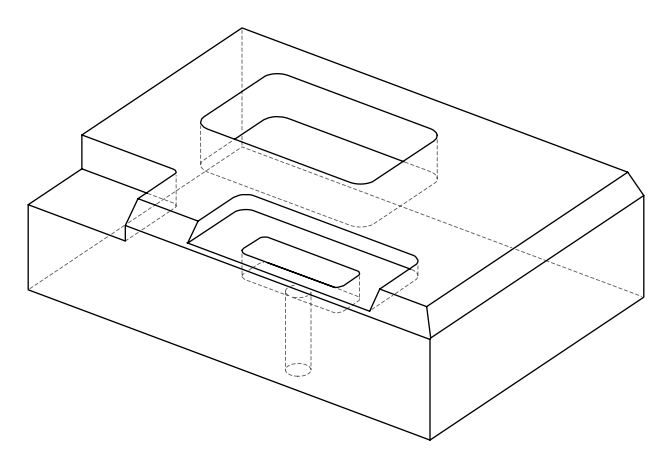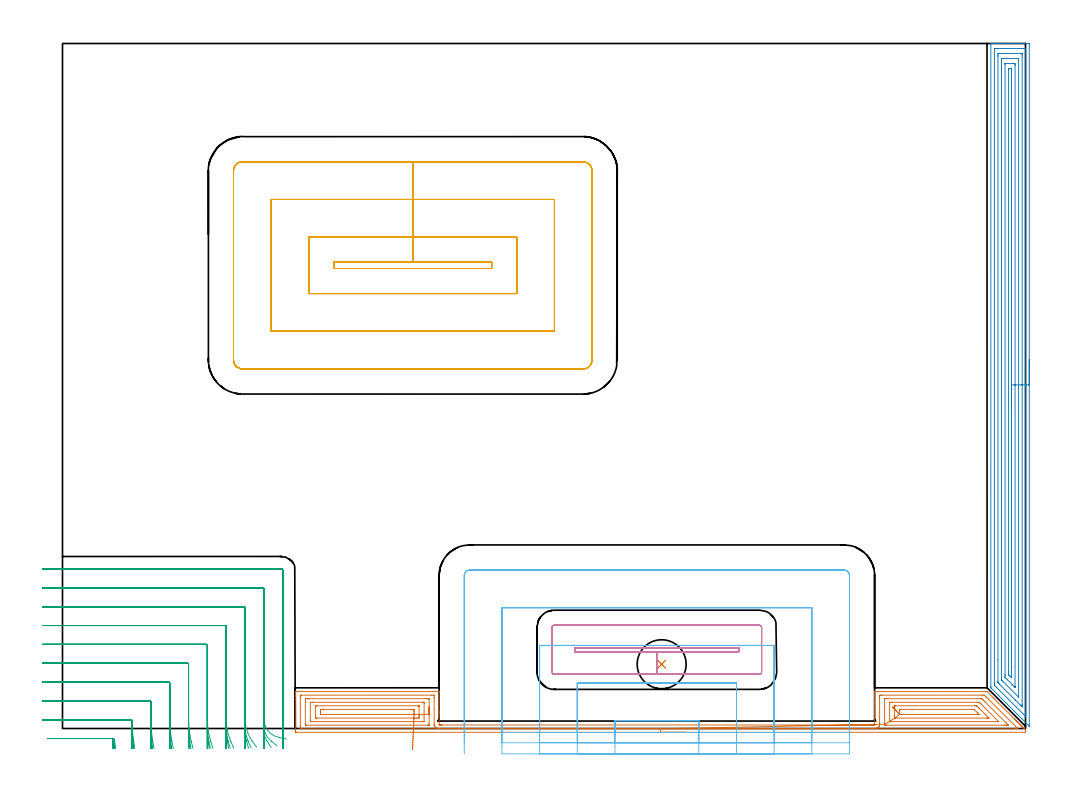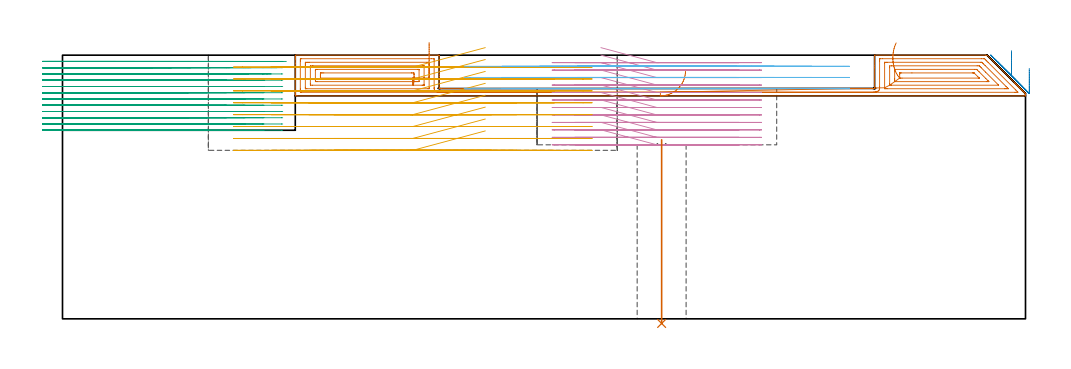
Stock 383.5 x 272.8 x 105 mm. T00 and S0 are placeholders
(PLAN: 7 operations, 4 tool changes, 85.7 min)
(1 AREA_MILL | FG_CHAMFER_SURFACE | UGT0205_001 | 9.04 min | 37239 mm3)
(2 AREA_MILL_1 | FG_CHAMFER_SURFACE_1 | UGT0205_001 | 12.94 min | 30640 mm3)
(3 MILL_CORNER_NOTCH_RECTANGULAR | CORNER_NOTCH_RECTANGULAR | NXT0201_013 | Follow Part, ap 2.5, ae 75% | 26.76 min | 188722 mm3)
(4 MILL_RECTANGULAR_POCKET | POCKET_RECTANGULAR_STRAIGHT | NXT0201_011 | Follow Part, ap 3, ae 75% | 9.5 min | 105894 mm3)
(5 MILL_RECTANGULAR_POCKET_1 | POCKET_RECTANGULAR_STRAIGHT_1 | UGT0201_094 | Follow Part, ap 5, ae 75% | 19.51 min | 626510 mm3)
(6 MILL_SLOT | SLOT_PARTIAL_RECTANGULAR | UGT0201_094 | Follow Part, ap 5, ae 75% | 7.61 min | 108121 mm3)
(7 INDEXABLE_INSERT_DRILL_THROUGH_HOLE_FROM_SOLID | STEP1HOLE | NXT0302_010 | 0.3 min | 20655 mm3)
(TOOL UGT0205_001 | Chamfer Mill 20 x 3 x 45 deg. | D20 FL50 Z2)
(TOOL NXT0201_013 | ENDMILL 10mm | D10 FL30 Z4)
(TOOL NXT0201_011 | ENDMILL 12mm [2P460-1200-NA 1630] | D12 FL38 Z6)
(TOOL UGT0201_094 | End mill 20 mm | D20 FL38 Z4)
(TOOL NXT0302_010 | Index. Insert Drill 19.5mm [880-D1950L25-05] | D19.5 PA176 FL98 Z2)
(OP 1 AREA_MILL)
G17 G21 G94 G90
T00 M6
G54
G17 G0 G90 X248.1 Y-1.5 S1061 M3
G43 Z115. H0
Z98.8
G94 G1 X248.062 Z97.928 F250.
X247.948 Z97.063
X247.759 Z96.212
X247.497 Z95.38
X247.163 Z94.574
X246.76 Z93.8
X246.292 Z93.064
X245.76 Z92.372
X245.171 Z91.729
X244.528 Z91.14
X243.836 Z90.608
X243.1 Z90.14
X242.326 Z89.737
X241.52 Z89.403
X240.688 Z89.141
X239.836 Z88.952
X238.972 Z88.838
X238.1 Z88.8
X93.323
X92.777 Y-1.494 Z88.804
X92.708 Y-1.492 Z88.806
X92.704 Y-0.951 Z89.346
X92.7 Y-0.332 Z89.965
Y11.486 Z101.781
Y12.913 Z103.21
Y13.263 Z103.558
Y13.962 Z104.262
Y14.269 Z104.568
X92.708 Y14.661 Z104.952
X92.71 Y14.697 Z104.988
X92.876 Y14.7 Z105.
X149.625
X149.932 Y14.695 Z104.994
X149.991 Y14.691 Z104.99
X150. Y14.647 Z104.946
Y6.901 Z97.201
Y6.156 Z96.45
Y1.714 Z92.008
Y1.527 Z91.827
Y1.4 Z91.7
X150.257
X150.519 Y1.402 Z91.698
X150.754 Y1.412 Z91.686
X150.891 Y1.411
X150.966 Y1.4 Z91.7
X322.383
X322.442 Y1.412 Z91.686
X322.494 Y1.405 Z91.689
X322.502 Y1.404 Z91.69
X322.553 Z91.689
X322.617 Y1.407 Z91.68
X322.621 Y1.411 Z91.681
X322.627 Y1.413 Z91.683
X323. Y1.401 Z91.698
X323.262 Y1.4 Z91.7
X323.4
Y1.468 Z91.768
Y1.714 Z92.009
Y9.709 Z100.003
Y10.504 Z100.803
Y10.598 Z100.896
Y14.585 Z104.884
X323.407 Y14.69 Z104.986
X323.409 Y14.695 Z104.991
X323.447 Y14.7 Z105.
X367.685
X368.195 Y14.702 Z104.981
X368.296 Y14.605 Z104.904
X370.823 Y12.078 Z102.375
X379.115 Y3.787 Z94.083
X379.221 Y3.679 Z93.979
X379.303 Y3.598 Z93.897
X379.411 Y3.491 Z93.787
X379.515 Y3.385 Z93.684
X379.6 Y3.3 Z93.599
X379.707 Y3.194 Z93.491
X379.81 Y3.09 Z93.39
X379.898 Y3.002 Z93.301
X380.004 Y2.898 Z93.194
X380.104 Y2.796 Z93.096
X380.196 Y2.704 Z93.004
X380.3 Y2.602 Z92.898
X380.399 Y2.502 Z92.801
X380.494 Y2.406 Z92.706
X380.596 Y2.306 Z92.602
X380.693 Y2.207 Z92.507
X380.792 Y2.108 Z92.408
X380.892 Y2.01 Z92.306
X380.987 Y1.913 Z92.212
X381.09 Y1.81 Z92.11
X381.188 Y1.714 Z92.01
X381.282 Y1.618 Z91.918
X381.388 Y1.512 Z91.812
X381.484 Y1.418 Z91.714
X381.576 Y1.324 Z91.623
X381.686 Y1.215 Z91.514
X381.78 Y1.122 Z91.418
X381.871 Y1.03 Z91.329
X381.984 Y0.917 Z91.216
X382.076 Y0.825 Z91.121
X382.165 Y0.735 Z91.035
X382.281 Y0.619 Z90.918
X382.373 Y0.529 Z90.825
X382.46 Y0.441 Z90.74
X382.579 Y0.321 Z90.62
X382.669 Y0.233 Z90.529
X382.754 Y0.146 Z90.446
X382.877 Y0.023 Z90.322
X382.965 Y-0.063 Z90.233
X383.175 Y-0.275 Z90.024
X383.214 Y-0.314 Z89.986
X383.408 Y-0.507 Z89.792
X383.473 Y-0.575 Z89.724
X383.499 Y-0.61 Z89.687
X383.5 Y-0.951 Z89.347
Y-1.032 Z89.267
Y-1.491 Z88.805
X383.381 Y-1.5 Z88.8
X238.1
Y-0.086 Z90.214
X95.132 Y-0.085 Z90.215
X95.11 Y-0.084 Z90.216
X94.71 Y-0.063 Z90.237
X94.703 Y0.342 Z90.642
X94.701 Y0.825 Z91.125
X94.7 Y1.233 Z91.533
X94.701 Y12.375 Z102.675
X94.702 Y12.78 Z103.08
X94.71 Y13.263 Z103.563
X95.089 Y13.284 Z103.584
X95.11 Y13.285 Z103.585
X146.921 Y13.286 Z103.586
X147.817 Y13.284 Z103.584
X147.838 Y13.282 Z103.582
X147.99 Y13.263 Z103.563
X147.996 Y13.106 Z103.406
X148. Y12.375 Z102.675
Y12.213 Z102.513
X148.001 Y1.714 Z92.014
X148.002 Y1.55 Z91.85
X148.01 Y1.371 Z91.671
X148.035 Y1.178 Z91.478
X148.097 Y0.987 Z91.287
X148.183 Y0.825 Z91.125
X148.29 Y0.68 Z90.98
X148.437 Y0.529 Z90.829
X148.595 Y0.403 Z90.703
X148.731 Y0.315 Z90.615
X148.887 Y0.233 Z90.533
X149.077 Y0.153 Z90.453
X149.3 Y0.083 Z90.383
X149.53 Y0.031 Z90.331
X149.625 Y0.018 Z90.318
X149.836 Y-0.002 Z90.298
X150.048 Y-0.007 Z90.293
X150.469 Y-0.014 Z90.286
X150.519
X323.
X323.422 Y-0.007 Z90.293
X323.808 Y0.023 Z90.323
X323.894 Y0.037 Z90.337
X324.245 Y0.126 Z90.426
X324.497 Y0.226 Z90.526
X324.788 Y0.391 Z90.691
X325.026 Y0.588 Z90.888
X325.217 Y0.825 Z91.125
X325.311 Y1.007 Z91.307
X325.358 Y1.147 Z91.447
X325.39 Y1.41 Z91.71
X325.395 Y1.714 Z92.014
X325.399 Y1.994 Z92.294
X325.401 Y12.375 Z102.675
X325.402 Y12.653 Z102.953
X325.41 Y13.263 Z103.563
X325.66 Y13.284 Z103.584
X325.681
X326.552 Y13.286 Z103.586
X365.92
X366.791 Y13.279 Z103.579
X367.175 Y13.263 Z103.563
X367.685 Y12.763 Z103.063
X368.075 Y12.375 Z102.675
X368.578 Y11.872 Z102.172
X379.624 Y0.825 Z91.125
X380.196 Y0.25 Z90.55
X380.501 Y-0.063 Z90.237
X380.217 Y-0.084 Z90.216
X380.196 Y-0.085 Z90.215
X379.326 Y-0.086 Z90.214
X238.1
X312.276 Y1.4 Z91.7
X322.383
X322.438 Y1.411 Z91.687
X322.442 Y1.412 Z91.686
X322.446 Y1.411
X322.495 Y1.407 Z91.691
X322.502 Y1.404 Z91.69
X322.553 Z91.689
X322.617 Y1.407 Z91.68
X322.619 Y1.412 Z91.681
X322.621 Y1.415 Z91.685
X323. Y1.401 Z91.699
X323.263 Y1.4 Z91.7
X323.4
Y1.635 Z91.932
X323.964 Y1.645 Z91.945
X327.401 Y1.714 Z92.014
Y11.623 Z101.923
X327.405 Y11.759 Z102.059
X327.41 Y11.849 Z102.149
X327.416 Y11.866 Z102.166
X327.422 Y11.867 Z102.167
X327.469 Y11.869 Z102.169
X327.975 Y11.871 Z102.171
X328.362
X365.51
X365.897 Y11.869 Z102.169
X366.026 Y11.867 Z102.167
X366.124 Y11.864 Z102.164
X366.201 Y11.791 Z102.091
X366.512 Y11.486 Z101.786
X366.791 Y11.21 Z101.51
X367.403 Y10.598 Z100.898
X375.728 Y2.273 Z92.573
X376.285 Y1.714 Z92.014
X376.621 Y1.371 Z91.671
X376.647 Y1.335 Z91.635
X376.621 Y1.334 Z91.634
X376.114 Y1.33 Z91.63
X375.728 Y1.329 Z91.629
X375.222 Y1.328 Z91.628
X328.362 Y1.329 Z91.629
X327.855 Y1.33 Z91.63
X327.469 Y1.334 Z91.634
X327.423 Y1.335 Z91.635
X327.41 Y1.509 Z91.809
X327.401 Y1.714 Z92.014
X329.41 Y2.751 Z93.051
X329.401 Y3.347 Z93.647
Y9.709 Z100.009
X329.407 Y10.448 Z100.748
X330.15 Y10.456 Z100.756
X330.291 Y10.457 Z100.757
X364.252
X365.004 Y10.45 Z100.75
X365.103 Y10.436 Z100.736
X365.21 Y10.335 Z100.635
X365.423 Y10.127 Z100.427
X365.842 Y9.709 Z100.009
X367.619 Y7.933 Z98.233
X372.756 Y2.794 Z93.094
X372.797 Y2.751 Z93.051
X372.799 Y2.745 Z93.045
X372.797 Y2.744 Z93.044
X372.779 Y2.743 Z93.043
X330.15
X330.007 Y2.744 Z93.044
X329.41 Y2.751 Z93.051
X331.415 Y4.164 Z94.464
X331.41 Y4.172 Z94.472
X331.406 Y4.201 Z94.501
X331.402 Y4.379 Z94.679
X331.4 Y4.913 Z95.213
Y5.267 Z95.567
Y8.466 Z98.766
X331.401 Y8.821 Z99.121
X331.403 Y8.954 Z99.254
X331.407 Y9.02 Z99.32
X331.409 Y9.032 Z99.332
X331.429 Y9.036 Z99.336
X331.491 Y9.039 Z99.339
X331.715 Y9.042 Z99.342
X363.216 Y9.043 Z99.343
X363.889 Y9.041 Z99.341
X363.998 Y9.038 Z99.338
X364.049 Y9.036 Z99.336
X364.11 Y8.985 Z99.285
X364.278 Y8.821 Z99.121
X365.004 Y8.098 Z98.398
X367.685 Y5.417 Z95.717
X368.578 Y4.523 Z94.823
X368.719 Y4.379 Z94.679
X368.858 Y4.232 Z94.532
X368.919 Y4.163 Z94.463
X368.876 Y4.161 Z94.461
X368.8 Y4.158 Z94.458
X368.578 Y4.157 Z94.457
X367.908
X331.714
X331.565 Y4.159 Z94.459
X331.415 Y4.164 Z94.464
X333.403 Y5.587 Z95.887
X333.4 Y7.044 Z97.344
Y7.366 Z97.666
X333.402 Y7.474 Z97.774
X333.406 Y7.56 Z97.86
X333.41 Y7.613 Z97.913
X333.433 Y7.622 Z97.922
X333.724 Y7.625 Z97.925
X334.031 Y7.628 Z97.928
X338.275 Y7.629 Z97.929
X362.322
X362.629 Y7.628 Z97.928
X362.922 Y7.624 Z97.924
X362.993 Y7.622 Z97.922
X363.03 Y7.61 Z97.91
X363.079 Y7.565 Z97.865
X363.216 Y7.435 Z97.735
X364.496 Y6.156 Z96.456
X365.004 Y5.647 Z95.947
X365.059 Y5.583 Z95.883
X365.062 Y5.578 Z95.878
X365.053 Y5.576 Z95.876
X365.004 Y5.573 Z95.873
X364.698 Y5.571 Z95.871
X334.312
X333.724 Y5.573 Z95.873
X333.413 Y5.577 Z95.877
X333.409 Y5.58 Z95.88
X333.403 Y5.587 Z95.887
X332.946 Y6.089 Z96.436
X332.524 Y6.553 Z97.042
X332.139 Y6.977 Z97.7
X331.794 Y7.356 Z98.406
X331.491 Y7.688 Z99.154
X331.234 Y7.971 Z99.938
X331.024 Y8.203 Z100.752
X330.862 Y8.381 Z101.591
X330.75 Y8.504 Z102.447
X330.688 Y8.572 Z103.315
X330.678 Y8.583 Z104.187
X330.719 Y8.538 Z105.057
X330.81 Y8.437 Z105.919
X330.952 Y8.281 Z106.766
X331.143 Y8.071 Z107.59
X331.382 Y7.809 Z108.387
X331.667 Y7.496 Z109.151
X331.995 Y7.135 Z109.874
G0 Z115.
X146. Y5.587
Z110.03
G1 Y6.177 Z109.386
Y6.708 Z108.694
Y7.177 Z107.958
Y7.579 Z107.185
Y7.913 Z106.379
Y8.176 Z105.547
Y8.364 Z104.695
Y8.478 Z103.83
Y8.516 Z102.958
Y8.478 Z102.087
Y8.364 Z101.222
Y8.176 Z100.37
Y7.913 Z99.538
Y7.579 Z98.732
Y7.177 Z97.958
Y6.708 Z97.223
Y6.177 Z96.531
Y5.587 Z95.887
Y1.764 Z92.064
Y1.504 Z91.804
X145.998 Y1.399 Z91.699
X145.994 Y1.347 Z91.647
X145.992 Y1.338 Z91.638
X145.981 Y1.335 Z91.635
X145.932 Y1.333 Z91.633
X145.543 Y1.329 Z91.629
X97.285
X96.897 Y1.33 Z91.63
X96.769 Y1.333 Z91.633
X96.725 Y1.335 Z91.635
X96.71 Y1.343 Z91.643
X96.707 Y1.387 Z91.687
X96.703 Y1.518 Z91.818
X96.701 Y1.714 Z92.014
X96.7 Y1.91 Z92.21
Y10.794 Z101.094
X96.702 Y11.486 Z101.786
X96.704 Y11.678 Z101.978
X96.713 Y11.864 Z102.164
X96.897 Y11.867 Z102.167
X97.405 Y11.87 Z102.17
X97.791 Y11.871 Z102.171
X98.297
X145.157
X145.664 Y11.87 Z102.17
X145.886 Y11.867 Z102.167
X145.983 Y11.864 Z102.164
X145.999 Y11.537 Z101.837
X146. Y5.587 Z95.887
X144.
X143.998 Y2.865 Z93.165
X143.993 Y2.774 Z93.074
X143.99 Y2.752 Z93.052
X143.978 Y2.749 Z93.049
X143.933 Y2.747 Z93.047
X143.745 Y2.744 Z93.044
X143.369 Y2.743 Z93.043
X143.228
X99.437
X98.792 Y2.748 Z93.048
X98.722 Y2.749 Z93.049
X98.71 Y2.836 Z93.136
X98.706 Y3.049 Z93.349
X98.7 Y3.475 Z93.775
X98.701 Y10.364 Z100.664
X98.703 Y10.419 Z100.719
X98.707 Y10.445 Z100.745
X98.711 Y10.45 Z100.75
X98.72 Y10.453 Z100.753
X98.828 Y10.456 Z100.756
X99.579 Y10.457 Z100.757
X99.72
X143.511
X143.794 Y10.453 Z100.753
X143.934 Y10.45 Z100.75
X143.99 Y10.445 Z100.745
X143.992 Y10.399 Z100.699
X143.999 Y9.972 Z100.272
X144. Y5.587 Z95.887
X142. Y5.588 Z95.888
Y5.267 Z95.567
X141.999 Y4.852 Z95.152
X141.994 Y4.379 Z94.679
X141.99 Y4.178 Z94.478
X141.799 Y4.163 Z94.463
X141.582 Y4.161 Z94.461
X140.911 Y4.157 Z94.457
X140.688
X101.366 Y4.158 Z94.458
X101.142 Y4.16 Z94.46
X100.71 Y4.165 Z94.465
X100.707 Y4.379 Z94.679
X100.7 Y5.041 Z95.341
Y8.594 Z98.894
X100.702 Y8.821 Z99.121
X100.706 Y8.986 Z99.286
X100.71 Y9.025 Z99.325
X100.721 Y9.036 Z99.336
X100.771 Y9.039 Z99.339
X100.919 Y9.042 Z99.342
X101.143 Y9.043 Z99.343
X101.366
X141.582 Y9.042 Z99.342
X141.805 Y9.04 Z99.34
X141.953 Y9.036 Z99.336
X141.991 Y9.032 Z99.332
X141.994 Y9.009 Z99.309
X141.998 Y8.96 Z99.26
X141.999 Y8.821 Z99.121
X142. Y5.588 Z95.888
X139.993 Y5.672 Z95.972
X139.99 Y5.611 Z95.911
X139.987 Y5.577 Z95.877
X139.977 Y5.575 Z95.875
X139.941 Y5.573 Z95.873
X139.794 Y5.572 Z95.872
X102.847
X102.761 Y5.574 Z95.874
X102.72 Y5.578 Z95.878
X102.71 Y5.58 Z95.88
X102.707 Y5.591 Z95.891
X102.701 Y5.717 Z96.017
X102.7 Y6.156 Z96.456
Y6.606 Z96.906
X102.703 Y7.044 Z97.344
X102.709 Y7.486 Z97.786
X102.722 Y7.622 Z97.922
X102.859 Y7.624 Z97.924
X103.153 Y7.627 Z97.927
X103.459 Y7.628 Z97.928
X104.047 Y7.629 Z97.929
X138.901
X139.207 Y7.628 Z97.928
X139.794 Y7.624 Z97.924
X139.981 Y7.622 Z97.922
X139.993 Y7.248 Z97.548
X139.997 Y7.044 Z97.344
X140. Y6.84 Z97.14
Y6.156 Z96.456
Y5.952 Z96.252
X139.996 Y5.747 Z96.047
X139.993 Y5.672 Z95.972
X139.966 Y5.029 Z95.383
X139.937 Y4.338 Z94.852
X139.906 Y3.602 Z94.384
X139.874 Y2.829 Z93.981
X139.84 Y2.023 Z93.648
X139.805 Y1.192 Z93.386
X139.769 Y0.341 Z93.198
X139.733 Y-0.523 Z93.084
X139.696 Y-1.394 Z93.046
X139.66 Y-2.265 Z93.085
X139.623 Y-3.129 Z93.199
X139.588 Y-3.98 Z93.388
X139.553 Y-4.811 Z93.651
X139.519 Y-5.616 Z93.985
X139.487 Y-6.389 Z94.388
X139.456 Y-7.124 Z94.857
X139.427 Y-7.815 Z95.389
X139.4 Y-8.458 Z95.978
G0 Z115.
M5
M2
(OP 2 AREA_MILL_1)
G17 G21 G94 G90
T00 M6
G54
G17 G0 G90 X385. Y146.85 S1061 M3
G43 Z115. H0
Z99.7
G94 G1 Y146.812 Z98.828 F250.
Y146.698 Z97.963
Y146.509 Z97.112
Y146.247 Z96.28
Y145.913 Z95.474
Y145.51 Z94.7
Y145.042 Z93.964
Y144.51 Z93.272
Y143.921 Z92.629
Y143.278 Z92.04
Y142.586 Z91.508
Y141.85 Z91.04
Y141.076 Z90.637
Y140.27 Z90.303
Y139.438 Z90.041
Y138.586 Z89.852
Y137.722 Z89.738
Y136.85 Z89.7
Y1.07
X384.999 Y1.02 Z89.701
X384.991 Y0.912 Z89.705
X384.899 Y1.001 Z89.799
X384.828 Y1.07 Z89.869
X369.719 Y16.183 Z104.981
X369.707 Y16.2 Z104.993
X369.7 Y16.703 Z105.
Y272.63
X369.702 Y272.791 Z104.988
X369.738 Y272.8 Z104.953
X370.116 Z104.584
X370.455 Z104.244
X371.133 Z103.562
X372.36 Z102.337
X372.909 Z101.785
X373.523 Z101.172
X384.731 Y272.799 Z89.967
X384.992 Y272.79 Z89.706
X384.999 Y272.529 Z89.699
X385. Y136.85 Z89.7
X383.586 Z91.114
X383.585 Y5.09 Z91.115
Y5.072
X383.567 Y4.795 Z91.133
X383.263 Y5.09 Z91.437
X382.679 Y5.671 Z92.021
X382.366 Y5.984 Z92.334
X372.021 Y16.329 Z102.679
X371.649 Y16.703 Z103.051
X371.133 Y17.229 Z103.567
X371.115 Y17.596 Z103.585
Y17.615
Y270.414
X371.133 Y270.79 Z103.567
X371.622 Y270.798 Z103.078
X372.021 Y270.799 Z102.679
X372.508 Y270.8 Z102.192
X382.679 Y270.799 Z92.021
X383.168 Y270.798 Z91.532
X383.567 Y270.79 Z91.133
X383.585 Y270.396 Z91.115
Y270.378
X383.586 Y136.85 Z91.114
X382.172 Z92.528
X382.171 Y9.557 Z92.529
X382.17 Y9.175 Z92.53
X382.166 Y8.663 Z92.534
X382.165 Y8.65 Z92.535
X382.142 Y8.663 Z92.558
X381.791 Y9.01 Z92.909
X381.242 Y9.557 Z93.458
X379.456 Y11.343 Z95.244
X373.203 Y17.596 Z101.497
X372.909 Y17.892 Z101.791
X372.613 Y18.195 Z102.087
X372.542 Y18.269 Z102.158
X372.535 Y18.363 Z102.165
X372.533 Y18.49 Z102.167
X372.529 Y18.872 Z102.171
X372.528 Y27.499 Z102.172
X372.529 Y267.716 Z102.171
X372.53 Y268.098 Z102.17
X372.535 Y268.61 Z102.165
X372.538 Y268.79 Z102.162
X372.723 Y268.797 Z101.977
X372.909 Y268.799 Z101.791
X373.608 Y268.8 Z101.092
X381.98 Y268.799 Z92.72
X382.106 Y268.796 Z92.594
X382.151 Y268.792 Z92.549
X382.166 Y268.788 Z92.534
X382.167 Y268.782 Z92.533
X382.17 Y268.737 Z92.53
X382.171 Y268.61 Z92.529
X382.172 Y268.227 Z92.528
Y136.85
X380.757 Z93.943
Y13.13
X380.752 Y12.517 Z93.948
Y12.511
X380.745 Y12.514 Z93.955
X380.703 Y12.55 Z93.997
X380.62 Y12.63 Z94.08
X374.277 Y18.972 Z100.423
X374.073 Y19.18 Z100.627
X373.972 Y19.286 Z100.728
X373.95 Y19.311 Z100.75
X373.947 Y19.334 Z100.753
X373.945 Y19.383 Z100.755
X373.943 Y20.13 Z100.757
Y20.276
Y265.93
X373.947 Y266.672 Z100.753
X373.949 Y266.775 Z100.751
X374.037 Y266.79 Z100.663
X374.709 Y266.8 Z99.991
X380.037 Z94.663
X380.455 Y266.794 Z94.245
X380.663 Y266.79 Z94.037
X380.751 Y266.781 Z93.949
X380.757 Y265.93 Z93.943
Y136.85
X379.343 Z95.357
X379.342 Y16.703 Z95.358
X379.341 Y16.487 Z95.359
X379.338 Y16.413 Z95.362
X379.336 Y16.375 Z95.364
X379.258 Y16.447 Z95.442
X379.126 Y16.574 Z95.574
X378.995 Y16.703 Z95.705
X378.238 Y17.46 Z96.462
X376.315 Y19.383 Z98.385
X375.574 Y20.126 Z99.126
X375.427 Y20.276 Z99.273
X375.377 Y20.333 Z99.323
X375.364 Y20.387 Z99.336
X375.361 Y20.49 Z99.339
X375.358 Y21.169 Z99.342
X375.357 Y21.387 Z99.343
X375.358 Y264.58 Z99.342
X375.36 Y264.725 Z99.34
X375.363 Y264.776 Z99.337
X375.366 Y264.791 Z99.334
X375.371 Y264.794 Z99.329
X375.411 Y264.797 Z99.289
X375.574 Y264.799 Z99.126
X375.809 Y264.8 Z98.891
X378.474 Y264.799 Z96.226
X379.126 Y264.791 Z95.574
X379.336 Y264.788 Z95.364
X379.341 Y264.361 Z95.359
X379.342 Y264.143 Z95.358
X379.343 Y136.85 Z95.357
X377.929 Z96.771
Y20.587
X377.927 Y20.276 Z96.773
X377.925 Y20.239 Z96.775
X377.923 Y20.235 Z96.777
X377.919 Y20.236 Z96.781
X377.873 Y20.276 Z96.827
X377.35 Y20.798 Z97.35
X376.982 Y21.169 Z97.718
X376.858 Y21.302 Z97.842
X376.778 Y21.393 Z97.922
X376.776 Y21.461 Z97.924
X376.773 Y21.75 Z97.927
X376.771 Y22.063 Z97.929
Y22.645
Y262.045
X376.773 Y262.357 Z97.927
X376.776 Y262.648 Z97.924
X376.778 Y262.784 Z97.922
X376.916 Y262.793 Z97.784
X377.35 Y262.797 Z97.35
X377.801 Y262.796 Z96.899
X377.909 Y262.79 Z96.791
X377.922 Y262.779 Z96.778
X377.925 Y262.745 Z96.775
X377.927 Y262.669 Z96.773
X377.928 Y262.357 Z96.772
X377.929 Y261.774 Z96.771
Y136.85
Y135.978 Z96.809
Y135.114 Z96.923
Y134.262 Z97.112
Y133.43 Z97.374
Y132.624 Z97.708
Y131.85 Z98.111
Y131.114 Z98.58
Y130.422 Z99.111
Y129.779 Z99.7
Y129.19 Z100.343
Y128.658 Z101.035
Y128.19 Z101.771
Y127.787 Z102.545
Y127.453 Z103.351
Y127.191 Z104.183
Y127.002 Z105.035
Y126.888 Z105.9
Y126.85 Z106.771
G0 Z115.
M5
M2
(OP 3 MILL_CORNER_NOTCH_RECTANGULAR)
G17 G21 G94 G90
T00 M6
G54
G17 G0 G90 X21.163 Y-7.975 S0 M3
G43 Z115. H0
Z102.508
G94 G1 X20.773 Y-5. F250.
G2 X20.701 Y-4.434 R67.5 F500.
G3 X20.21 Y-4. R0.5
G1 X-3.
X-6. F250.
G0 Z115.
X28.784 Y-7.968
Z102.508
G1 X28.345 Y-5.
G2 X27.705 Y3.011 R60. F500.
G3 X27.21 Y3.5 R0.5
G1 X-5.
X-8. F250.
G0 Z115.
X36.44 Y-7.958
Z102.508
G1 X35.939 Y-5.
G2 X35.2 Y3.775 R52.5 F500.
G1 Y10.505
G3 X34.705 Y11. R0.5
G1 X-5.
X-8. F250.
G0 Z115.
X44.149 Y-7.942
Z102.508
G1 X43.564 Y-5.
G2 X42.7 Y3.775 R45. F500.
G1 Y18.004
G3 X42.204 Y18.5 R0.5
G1 X-5.
X-8. F250.
G0 Z115.
X51.943 Y-7.917
Z102.508
G1 X51.241 Y-5.
G2 X50.2 Y3.775 R37.5 F500.
G1 Y25.504
G3 X49.704 Y26. R0.5
G1 X-5.
X-8. F250.
G0 Z115.
X59.89 Y-7.869
Z102.508
G1 X59.012 Y-5.
G2 X57.7 Y3.775 R30. F500.
G1 Y33.004
G3 X57.204 Y33.5 R0.5
G1 X-5.
X-8. F250.
G0 Z115.
X68.152 Y-7.762
Z102.508
G1 X66.982 Y-5.
G2 X65.2 Y3.775 R22.5 F500.
G1 Y40.504
G3 X64.704 Y41. R0.5
G1 X-5.
X-8. F250.
G0 Z115.
X77.289 Y-7.433
Z102.508
G1 X75.534 Y-5.
G2 X72.7 Y3.775 R15. F500.
G1 Y48.003
G3 X72.203 Y48.5 R0.5
G1 X-5.
X-8. F250.
G0 Z115.
X89.137 Y-4.174
Z102.508
G1 X86.198 Y-3.573
G2 X80.2 Y3.775 R7.5 F500.
G1 Y55.503
G3 X79.703 Y56. R0.5
G1 X-5.
X-8. F250.
G0 Z115.
X87.7 Y0.775
Z102.508
G1 Y3.775
Y63.003 F500.
G3 X87.203 Y63.5 R0.5
G1 X-5.
X-8. F250.
G0 Z115.
X20.721 Y-7.988
Z100.017
G1 X20.459 Y-5.
G2 X20.413 Y-4.455 R67.5 F500.
G3 X19.92 Y-4. R0.5
G1 X-3.
X-6. F250.
G0 Z115.
X28.287 Y-7.985
Z100.017
G1 X27.991 Y-5.
G2 X27.7 Y0.905 R60. F500.
G1 Y3.005
G3 X27.205 Y3.5 R0.5
G1 X-5.
X-8. F250.
G0 Z115.
X35.871 Y-7.981
Z100.017
G1 X35.533 Y-5.
G2 X35.2 Y0.905 R52.5 F500.
G1 Y10.505
G3 X34.704 Y11. R0.5
G1 X-5.
X-8. F250.
G0 Z115.
X43.483 Y-7.974
Z100.017
G1 X43.089 Y-5.
G2 X42.7 Y0.905 R45. F500.
G1 Y18.004
G3 X42.204 Y18.5 R0.5
G1 X-5.
X-8. F250.
G0 Z115.
X51.14 Y-7.963
Z100.017
G1 X50.668 Y-5.
G2 X50.2 Y0.905 R37.5 F500.
G1 Y25.504
G3 X49.704 Y26. R0.5
G1 X-5.
X-8. F250.
G0 Z115.
X58.877 Y-7.941
Z100.017
G1 X58.287 Y-5.
G2 X57.7 Y0.905 R30. F500.
G1 Y33.004
G3 X57.204 Y33.5 R0.5
G1 X-5.
X-8. F250.
G0 Z115.
X66.776 Y-7.895
Z100.017
G1 X65.989 Y-5.
G2 X65.2 Y0.905 R22.5 F500.
G1 Y40.504
G3 X64.704 Y41. R0.5
G1 X-5.
X-8. F250.
G0 Z115.
X75.092 Y-7.758
Z100.017
G1 X73.911 Y-5.
G2 X72.7 Y0.905 R15. F500.
G1 Y48.003
G3 X72.203 Y48.5 R0.5
G1 X-5.
X-8. F250.
G0 Z115.
X85.416 Y-6.843
Z100.017
G1 X83.06 Y-4.987
G2 X80.2 Y0.905 R7.5 F500.
G1 Y55.503
G3 X79.703 Y56. R0.5
G1 X-5.
X-8. F250.
G0 Z115.
X87.7 Y-2.095
Z100.017
G1 Y0.905
Y63.003 F500.
G3 X87.203 Y63.5 R0.5
G1 X-5.
X-8. F250.
G0 Z115.
X20.51 Y-7.994
Z97.525
G1 X20.327 Y-5.
G2 X20.296 Y-4.468 R67.5 F500.
G3 X19.802 Y-4. R0.5
G1 X-3.
X-6. F250.
G0 Z115.
X28.049 Y-7.993
Z97.525
G1 X27.842 Y-5.
G2 X27.7 Y-0.868 R60. F500.
G1 Y3.005
G3 X27.205 Y3.5 R0.5
G1 X-5.
X-8. F250.
G0 Z115.
X35.599 Y-7.991
Z97.525
G1 X35.363 Y-5.
G2 X35.2 Y-0.868 R52.5 F500.
G1 Y10.505
G3 X34.705 Y11. R0.5
G1 X-5.
X-8. F250.
G0 Z115.
X43.166 Y-7.987
Z97.525
G1 X42.89 Y-5.
G2 X42.7 Y-0.868 R45. F500.
G1 Y18.004
G3 X42.204 Y18.5 R0.5
G1 X-5.
X-8. F250.
G0 Z115.
X50.759 Y-7.982
Z97.525
G1 X50.428 Y-5.
G2 X50.2 Y-0.868 R37.5 F500.
G1 Y25.504
G3 X49.704 Y26. R0.5
G1 X-5.
X-8. F250.
G0 Z115.
X58.399 Y-7.971
Z97.525
G1 X57.986 Y-5.
G2 X57.7 Y-0.868 R30. F500.
G1 Y33.004
G3 X57.204 Y33.5 R0.5
G1 X-5.
X-8. F250.
G0 Z115.
X66.134 Y-7.949
Z97.525
G1 X65.583 Y-5.
G2 X65.2 Y-0.868 R22.5 F500.
G1 Y40.504
G3 X64.704 Y41. R0.5
G1 X-5.
X-8. F250.
G0 Z115.
X74.107 Y-7.884
Z97.525
G1 X73.28 Y-5.
G2 X72.7 Y-0.868 R15. F500.
G1 Y48.003
G3 X72.203 Y48.5 R0.5
G1 X-5.
X-8. F250.
G0 Z115.
X83.093 Y-7.504
Z97.525
G1 X81.441 Y-5.
G2 X80.2 Y-0.868 R7.5 F500.
G1 Y55.503
G3 X79.703 Y56. R0.5
G1 X-5.
X-8. F250.
G0 Z115.
X87.7 Y-3.868
Z97.525
G1 Y-0.868
Y63.003 F500.
G3 X87.203 Y63.5 R0.5
G1 X-5.
X-8. F250.
G0 Z115.
X20.236 Y-8.
Z95.033
G1 X20.204 Y-5.
G2 X20.2 Y-4.493 R67.5 F500.
G3 X19.705 Y-4. R0.5
G1 X-3.
X-6. F250.
G0 Z115.
X27.74 Y-8.
Z95.033
G1 X27.704 Y-5.
G2 X27.7 Y-4.285 R60. F500.
G1 Y3.005
G3 X27.205 Y3.5 R0.5
G1 X-5.
X-8. F250.
G0 Z115.
X35.246 Y-8.
Z95.033
G1 X35.205 Y-5.
G2 X35.2 Y-4.285 R52.5 F500.
G1 Y10.505
G3 X34.705 Y11. R0.5
G1 X-5.
X-8. F250.
G0 Z115.
X42.753 Y-8.
Z95.033
G1 X42.706 Y-5.
G2 X42.7 Y-4.285 R45. F500.
G1 Y18.004
G3 X42.204 Y18.5 R0.5
G1 X-5.
X-8. F250.
G0 Z115.
X50.264 Y-7.999
Z95.033
G1 X50.207 Y-5.
G2 X50.2 Y-4.285 R37.5 F500.
G1 Y25.504
G3 X49.704 Y26. R0.5
G1 X-5.
X-8. F250.
G0 Z115.
X57.78 Y-7.999
Z95.033
G1 X57.709 Y-5.
G2 X57.7 Y-4.285 R30. F500.
G1 Y33.004
G3 X57.204 Y33.5 R0.5
G1 X-5.
X-8. F250.
G0 Z115.
X65.307 Y-7.998
Z95.033
G1 X65.211 Y-5.
G2 X65.2 Y-4.285 R22.5 F500.
G1 Y40.504
G3 X64.704 Y41. R0.5
G1 X-5.
X-8. F250.
G0 Z115.
X72.86 Y-7.997
Z95.033
G1 X72.717 Y-5.
G2 X72.7 Y-4.285 R15. F500.
G1 Y48.003
G3 X72.203 Y48.5 R0.5
G1 X-5.
X-8. F250.
G0 Z115.
X80.52 Y-7.986
Z95.033
G1 X80.234 Y-5.
G2 X80.2 Y-4.285 R7.5 F500.
G1 Y55.503
G3 X79.703 Y56. R0.5
G1 X-5.
X-8. F250.
G0 Z115.
X87.7 Y-7.285
Z95.033
G1 Y-4.285
Y63.003 F500.
G3 X87.203 Y63.5 R0.5
G1 X-5.
X-8. F250.
G0 Z115.
X20.2 Y-8.
Z92.542
G1 Y-5.
Y-4.495 F500.
G3 X19.705 Y-4. R0.5
G1 X-3.
X-6. F250.
G0 Z115.
X27.7 Y-8.
Z92.542
G1 Y-5.
Y3.005 F500.
G3 X27.205 Y3.5 R0.5
G1 X-5.
X-8. F250.
G0 Z115.
X35.2 Y-8.
Z92.542
G1 Y-5.
Y10.505 F500.
G3 X34.705 Y11. R0.5
G1 X-5.
X-8. F250.
G0 Z115.
X42.7 Y-8.
Z92.542
G1 Y-5.
Y18.004 F500.
G3 X42.204 Y18.5 R0.5
G1 X-5.
X-8. F250.
G0 Z115.
X50.2 Y-8.
Z92.542
G1 Y-5.
Y25.504 F500.
G3 X49.704 Y26. R0.5
G1 X-5.
X-8. F250.
G0 Z115.
X57.7 Y-8.
Z92.542
G1 Y-5.
Y33.004 F500.
G3 X57.204 Y33.5 R0.5
G1 X-5.
X-8. F250.
G0 Z115.
X65.2 Y-8.
Z92.542
G1 Y-5.
Y40.504 F500.
G3 X64.704 Y41. R0.5
G1 X-5.
X-8. F250.
G0 Z115.
X72.7 Y-8.
Z92.542
G1 Y-5.
Y48.003 F500.
G3 X72.203 Y48.5 R0.5
G1 X-5.
X-8. F250.
G0 Z115.
X80.2 Y-8.
Z92.542
G1 Y-5.
Y55.503 F500.
G3 X79.703 Y56. R0.5
G1 X-5.
X-8. F250.
G0 Z115.
X87.7 Y-8.
Z92.542
G1 Y-5.
Y63.003 F500.
G3 X87.203 Y63.5 R0.5
G1 X-5.
X-8. F250.
G0 Z115.
X20.2 Y-8.
Z90.05
G1 Y-5.
Y-4.495 F500.
G3 X19.705 Y-4. R0.5
G1 X-3.
X-6. F250.
G0 Z115.
X27.7 Y-8.
Z90.05
G1 Y-5.
Y3.005 F500.
G3 X27.205 Y3.5 R0.5
G1 X-5.
X-8. F250.
G0 Z115.
X35.2 Y-8.
Z90.05
G1 Y-5.
Y10.505 F500.
G3 X34.705 Y11. R0.5
G1 X-5.
X-8. F250.
G0 Z115.
X42.7 Y-8.
Z90.05
G1 Y-5.
Y18.004 F500.
G3 X42.204 Y18.5 R0.5
G1 X-5.
X-8. F250.
G0 Z115.
X50.2 Y-8.
Z90.05
G1 Y-5.
Y25.504 F500.
G3 X49.704 Y26. R0.5
G1 X-5.
X-8. F250.
G0 Z115.
X57.7 Y-8.
Z90.05
G1 Y-5.
Y33.004 F500.
G3 X57.204 Y33.5 R0.5
G1 X-5.
X-8. F250.
G0 Z115.
X65.2 Y-8.
Z90.05
G1 Y-5.
Y40.504 F500.
G3 X64.704 Y41. R0.5
G1 X-5.
X-8. F250.
G0 Z115.
X72.7 Y-8.
Z90.05
G1 Y-5.
Y48.003 F500.
G3 X72.203 Y48.5 R0.5
G1 X-5.
X-8. F250.
G0 Z115.
X80.2 Y-8.
Z90.05
G1 Y-5.
Y55.503 F500.
G3 X79.703 Y56. R0.5
G1 X-5.
X-8. F250.
G0 Z115.
X87.7 Y-8.
Z90.05
G1 Y-5.
Y63.003 F500.
G3 X87.203 Y63.5 R0.5
G1 X-5.
X-8. F250.
G0 Z115.
X20.2 Y-8.
Z87.558
G1 Y-5.
Y-4.495 F500.
G3 X19.705 Y-4. R0.5
G1 X-3.
X-6. F250.
G0 Z115.
X27.7 Y-8.
Z87.558
G1 Y-5.
Y3.005 F500.
G3 X27.205 Y3.5 R0.5
G1 X-5.
X-8. F250.
G0 Z115.
X35.2 Y-8.
Z87.558
G1 Y-5.
Y10.505 F500.
G3 X34.705 Y11. R0.5
G1 X-5.
X-8. F250.
G0 Z115.
X42.7 Y-8.
Z87.558
G1 Y-5.
Y18.004 F500.
G3 X42.204 Y18.5 R0.5
G1 X-5.
X-8. F250.
G0 Z115.
X50.2 Y-8.
Z87.558
G1 Y-5.
Y25.504 F500.
G3 X49.704 Y26. R0.5
G1 X-5.
X-8. F250.
G0 Z115.
X57.7 Y-8.
Z87.558
G1 Y-5.
Y33.004 F500.
G3 X57.204 Y33.5 R0.5
G1 X-5.
X-8. F250.
G0 Z115.
X65.2 Y-8.
Z87.558
G1 Y-5.
Y40.504 F500.
G3 X64.704 Y41. R0.5
G1 X-5.
X-8. F250.
G0 Z115.
X72.7 Y-8.
Z87.558
G1 Y-5.
Y48.003 F500.
G3 X72.203 Y48.5 R0.5
G1 X-5.
X-8. F250.
G0 Z115.
X80.2 Y-8.
Z87.558
G1 Y-5.
Y55.503 F500.
G3 X79.703 Y56. R0.5
G1 X-5.
X-8. F250.
G0 Z115.
X87.7 Y-8.
Z87.558
G1 Y-5.
Y63.003 F500.
G3 X87.203 Y63.5 R0.5
G1 X-5.
X-8. F250.
G0 Z115.
X20.2 Y-8.
Z85.067
G1 Y-5.
Y-4.495 F500.
G3 X19.705 Y-4. R0.5
G1 X-3.
X-6. F250.
G0 Z115.
X27.7 Y-8.
Z85.067
G1 Y-5.
Y3.005 F500.
G3 X27.205 Y3.5 R0.5
G1 X-5.
X-8. F250.
G0 Z115.
X35.2 Y-8.
Z85.067
G1 Y-5.
Y10.505 F500.
G3 X34.705 Y11. R0.5
G1 X-5.
X-8. F250.
G0 Z115.
X42.7 Y-8.
Z85.067
G1 Y-5.
Y18.004 F500.
G3 X42.204 Y18.5 R0.5
G1 X-5.
X-8. F250.
G0 Z115.
X50.2 Y-8.
Z85.067
G1 Y-5.
Y25.504 F500.
G3 X49.704 Y26. R0.5
G1 X-5.
X-8. F250.
G0 Z115.
X57.7 Y-8.
Z85.067
G1 Y-5.
Y33.004 F500.
G3 X57.204 Y33.5 R0.5
G1 X-5.
X-8. F250.
G0 Z115.
X65.2 Y-8.
Z85.067
G1 Y-5.
Y40.504 F500.
G3 X64.704 Y41. R0.5
G1 X-5.
X-8. F250.
G0 Z115.
X72.7 Y-8.
Z85.067
G1 Y-5.
Y48.003 F500.
G3 X72.203 Y48.5 R0.5
G1 X-5.
X-8. F250.
G0 Z115.
X80.2 Y-8.
Z85.067
G1 Y-5.
Y55.503 F500.
G3 X79.703 Y56. R0.5
G1 X-5.
X-8. F250.
G0 Z115.
X87.7 Y-8.
Z85.067
G1 Y-5.
Y63.003 F500.
G3 X87.203 Y63.5 R0.5
G1 X-5.
X-8. F250.
G0 Z115.
X20.2 Y-8.
Z82.575
G1 Y-5.
Y-4.495 F500.
G3 X19.705 Y-4. R0.5
G1 X-3.
X-6. F250.
G0 Z115.
X27.7 Y-8.
Z82.575
G1 Y-5.
Y3.005 F500.
G3 X27.205 Y3.5 R0.5
G1 X-5.
X-8. F250.
G0 Z115.
X35.2 Y-8.
Z82.575
G1 Y-5.
Y10.505 F500.
G3 X34.705 Y11. R0.5
G1 X-5.
X-8. F250.
G0 Z115.
X42.7 Y-8.
Z82.575
G1 Y-5.
Y18.004 F500.
G3 X42.204 Y18.5 R0.5
G1 X-5.
X-8. F250.
G0 Z115.
X50.2 Y-8.
Z82.575
G1 Y-5.
Y25.504 F500.
G3 X49.704 Y26. R0.5
G1 X-5.
X-8. F250.
G0 Z115.
X57.7 Y-8.
Z82.575
G1 Y-5.
Y33.004 F500.
G3 X57.204 Y33.5 R0.5
G1 X-5.
X-8. F250.
G0 Z115.
X65.2 Y-8.
Z82.575
G1 Y-5.
Y40.504 F500.
G3 X64.704 Y41. R0.5
G1 X-5.
X-8. F250.
G0 Z115.
X72.7 Y-8.
Z82.575
G1 Y-5.
Y48.003 F500.
G3 X72.203 Y48.5 R0.5
G1 X-5.
X-8. F250.
G0 Z115.
X80.2 Y-8.
Z82.575
G1 Y-5.
Y55.503 F500.
G3 X79.703 Y56. R0.5
G1 X-5.
X-8. F250.
G0 Z115.
X87.7 Y-8.
Z82.575
G1 Y-5.
Y63.003 F500.
G3 X87.203 Y63.5 R0.5
G1 X-5.
X-8. F250.
G0 Z115.
X20.2 Y-8.
Z80.083
G1 Y-5.
Y-4.495 F500.
G3 X19.705 Y-4. R0.5
G1 X-3.
X-6. F250.
G0 Z115.
X27.7 Y-8.
Z80.083
G1 Y-5.
Y3.005 F500.
G3 X27.205 Y3.5 R0.5
G1 X-5.
X-8. F250.
G0 Z115.
X35.2 Y-8.
Z80.083
G1 Y-5.
Y10.505 F500.
G3 X34.705 Y11. R0.5
G1 X-5.
X-8. F250.
G0 Z115.
X42.7 Y-8.
Z80.083
G1 Y-5.
Y18.004 F500.
G3 X42.204 Y18.5 R0.5
G1 X-5.
X-8. F250.
G0 Z115.
X50.2 Y-8.
Z80.083
G1 Y-5.
Y25.504 F500.
G3 X49.704 Y26. R0.5
G1 X-5.
X-8. F250.
G0 Z115.
X57.7 Y-8.
Z80.083
G1 Y-5.
Y33.004 F500.
G3 X57.204 Y33.5 R0.5
G1 X-5.
X-8. F250.
G0 Z115.
X65.2 Y-8.
Z80.083
G1 Y-5.
Y40.504 F500.
G3 X64.704 Y41. R0.5
G1 X-5.
X-8. F250.
G0 Z115.
X72.7 Y-8.
Z80.083
G1 Y-5.
Y48.003 F500.
G3 X72.203 Y48.5 R0.5
G1 X-5.
X-8. F250.
G0 Z115.
X80.2 Y-8.
Z80.083
G1 Y-5.
Y55.503 F500.
G3 X79.703 Y56. R0.5
G1 X-5.
X-8. F250.
G0 Z115.
X87.7 Y-8.
Z80.083
G1 Y-5.
Y63.003 F500.
G3 X87.203 Y63.5 R0.5
G1 X-5.
X-8. F250.
G0 Z115.
X20.2 Y-8.
Z77.592
G1 Y-5.
Y-4.495 F500.
G3 X19.705 Y-4. R0.5
G1 X-3.
X-6. F250.
G0 Z115.
X27.7 Y-8.
Z77.592
G1 Y-5.
Y3.005 F500.
G3 X27.205 Y3.5 R0.5
G1 X-5.
X-8. F250.
G0 Z115.
X35.2 Y-8.
Z77.592
G1 Y-5.
Y10.505 F500.
G3 X34.705 Y11. R0.5
G1 X-5.
X-8. F250.
G0 Z115.
X42.7 Y-8.
Z77.592
G1 Y-5.
Y18.004 F500.
G3 X42.204 Y18.5 R0.5
G1 X-5.
X-8. F250.
G0 Z115.
X50.2 Y-8.
Z77.592
G1 Y-5.
Y25.504 F500.
G3 X49.704 Y26. R0.5
G1 X-5.
X-8. F250.
G0 Z115.
X57.7 Y-8.
Z77.592
G1 Y-5.
Y33.004 F500.
G3 X57.204 Y33.5 R0.5
G1 X-5.
X-8. F250.
G0 Z115.
X65.2 Y-8.
Z77.592
G1 Y-5.
Y40.504 F500.
G3 X64.704 Y41. R0.5
G1 X-5.
X-8. F250.
G0 Z115.
X72.7 Y-8.
Z77.592
G1 Y-5.
Y48.003 F500.
G3 X72.203 Y48.5 R0.5
G1 X-5.
X-8. F250.
G0 Z115.
X80.2 Y-8.
Z77.592
G1 Y-5.
Y55.503 F500.
G3 X79.703 Y56. R0.5
G1 X-5.
X-8. F250.
G0 Z115.
X87.7 Y-8.
Z77.592
G1 Y-5.
Y63.003 F500.
G3 X87.203 Y63.5 R0.5
G1 X-5.
X-8. F250.
G0 Z115.
X20.2 Y-8.
Z75.1
G1 Y-5.
Y-4.495 F500.
G3 X19.705 Y-4. R0.5
G1 X-3.
X-6. F250.
G0 Z115.
X27.7 Y-8.
Z75.1
G1 Y-5.
Y3.005 F500.
G3 X27.205 Y3.5 R0.5
G1 X-5.
X-8. F250.
G0 Z115.
X35.2 Y-8.
Z75.1
G1 Y-5.
Y10.505 F500.
G3 X34.705 Y11. R0.5
G1 X-5.
X-8. F250.
G0 Z115.
X42.7 Y-8.
Z75.1
G1 Y-5.
Y18.004 F500.
G3 X42.204 Y18.5 R0.5
G1 X-5.
X-8. F250.
G0 Z115.
X50.2 Y-8.
Z75.1
G1 Y-5.
Y25.504 F500.
G3 X49.704 Y26. R0.5
G1 X-5.
X-8. F250.
G0 Z115.
X57.7 Y-8.
Z75.1
G1 Y-5.
Y33.004 F500.
G3 X57.204 Y33.5 R0.5
G1 X-5.
X-8. F250.
G0 Z115.
X65.2 Y-8.
Z75.1
G1 Y-5.
Y40.504 F500.
G3 X64.704 Y41. R0.5
G1 X-5.
X-8. F250.
G0 Z115.
X72.7 Y-8.
Z75.1
G1 Y-5.
Y48.003 F500.
G3 X72.203 Y48.5 R0.5
G1 X-5.
X-8. F250.
G0 Z115.
X80.2 Y-8.
Z75.1
G1 Y-5.
Y55.503 F500.
G3 X79.703 Y56. R0.5
G1 X-5.
X-8. F250.
G0 Z115.
X87.7 Y-8.
Z75.1
G1 Y-5.
Y63.003 F500.
G3 X87.203 Y63.5 R0.5
G1 X-5.
X-8. F250.
G0 Z115.
M5
M2
(OP 4 MILL_RECTANGULAR_POCKET)
G17 G21 G94 G90
T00 M6
G54
G17 G0 G90 X214.401 Y30.6 S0 M3
G43 Z115. H1
Z108.
G94 G1 X236.7 Z102.025 F250.
X269.4 F500.
Y32.1
X204.
Y30.6
X236.7
Y21.6
X277.6
G3 X278.4 Y22.4 R0.8
G1 Y40.3
G3 X277.6 Y41.1 R0.8
G1 X195.8
G3 X195. Y40.3 R0.8
G1 Y22.4
G3 X195.8 Y21.6 R0.8
G1 X236.7
X237.7
G0 X214.401 Y30.6 Z105.025
G1 X236.7 Z99.05 F250.
X269.4 F500.
Y32.1
X204.
Y30.6
X236.7
Y21.6
X277.6
G3 X278.4 Y22.4 R0.8
G1 Y40.3
G3 X277.6 Y41.1 R0.8
G1 X195.8
G3 X195. Y40.3 R0.8
G1 Y22.4
G3 X195.8 Y21.6 R0.8
G1 X236.7
X237.7
G0 X214.401 Y30.6 Z102.05
G1 X236.7 Z96.075 F250.
X269.4 F500.
Y32.1
X204.
Y30.6
X236.7
Y21.6
X277.6
G3 X278.4 Y22.4 R0.8
G1 Y40.3
G3 X277.6 Y41.1 R0.8
G1 X195.8
G3 X195. Y40.3 R0.8
G1 Y22.4
G3 X195.8 Y21.6 R0.8
G1 X236.7
X237.7
G0 X214.401 Y30.6 Z99.075
G1 X236.7 Z93.1 F250.
X269.4 F500.
Y32.1
X204.
Y30.6
X236.7
Y21.6
X277.6
G3 X278.4 Y22.4 R0.8
G1 Y40.3
G3 X277.6 Y41.1 R0.8
G1 X195.8
G3 X195. Y40.3 R0.8
G1 Y22.4
G3 X195.8 Y21.6 R0.8
G1 X236.7
X237.7
G0 X214.401 Y30.6 Z96.1
G1 X236.7 Z90.125 F250.
X269.4 F500.
Y32.1
X204.
Y30.6
X236.7
Y21.6
X277.6
G3 X278.4 Y22.4 R0.8
G1 Y40.3
G3 X277.6 Y41.1 R0.8
G1 X195.8
G3 X195. Y40.3 R0.8
G1 Y22.4
G3 X195.8 Y21.6 R0.8
G1 X236.7
X237.7
G0 X214.401 Y30.6 Z93.125
G1 X236.7 Z87.15 F250.
X269.4 F500.
Y32.1
X204.
Y30.6
X236.7
Y21.6
X277.6
G3 X278.4 Y22.4 R0.8
G1 Y40.3
G3 X277.6 Y41.1 R0.8
G1 X195.8
G3 X195. Y40.3 R0.8
G1 Y22.4
G3 X195.8 Y21.6 R0.8
G1 X236.7
X237.7
G0 X214.401 Y30.6 Z90.15
G1 X236.7 Z84.175 F250.
X269.4 F500.
Y32.1
X204.
Y30.6
X236.7
Y21.6
X277.6
G3 X278.4 Y22.4 R0.8
G1 Y40.3
G3 X277.6 Y41.1 R0.8
G1 X195.8
G3 X195. Y40.3 R0.8
G1 Y22.4
G3 X195.8 Y21.6 R0.8
G1 X236.7
X237.7
G0 X214.401 Y30.6 Z87.175
G1 X236.7 Z81.2 F250.
X269.4 F500.
Y32.1
X204.
Y30.6
X236.7
Y21.6
X277.6
G3 X278.4 Y22.4 R0.8
G1 Y40.3
G3 X277.6 Y41.1 R0.8
G1 X195.8
G3 X195. Y40.3 R0.8
G1 Y22.4
G3 X195.8 Y21.6 R0.8
G1 X236.7
X237.7
G0 X214.401 Y30.6 Z84.2
G1 X236.7 Z78.225 F250.
X269.4 F500.
Y32.1
X204.
Y30.6
X236.7
Y21.6
X277.6
G3 X278.4 Y22.4 R0.8
G1 Y40.3
G3 X277.6 Y41.1 R0.8
G1 X195.8
G3 X195. Y40.3 R0.8
G1 Y22.4
G3 X195.8 Y21.6 R0.8
G1 X236.7
X237.7
G0 X214.401 Y30.6 Z81.225
G1 X236.7 Z75.25 F250.
X269.4 F500.
Y32.1
X204.
Y30.6
X236.7
Y21.6
X277.6
G3 X278.4 Y22.4 R0.8
G1 Y40.3
G3 X277.6 Y41.1 R0.8
G1 X195.8
G3 X195. Y40.3 R0.8
G1 Y22.4
G3 X195.8 Y21.6 R0.8
G1 X236.7
X237.7
G0 X214.401 Y30.6 Z78.25
G1 X236.7 Z72.275 F250.
X269.4 F500.
Y32.1
X204.
Y30.6
X236.7
Y21.6
X277.6
G3 X278.4 Y22.4 R0.8
G1 Y40.3
G3 X277.6 Y41.1 R0.8
G1 X195.8
G3 X195. Y40.3 R0.8
G1 Y22.4
G3 X195.8 Y21.6 R0.8
G1 X236.7
X237.7
G0 X214.401 Y30.6 Z75.275
G1 X236.7 Z69.3 F250.
X269.4 F500.
Y32.1
X204.
Y30.6
X236.7
Y21.6
X277.6
G3 X278.4 Y22.4 R0.8
G1 Y40.3
G3 X277.6 Y41.1 R0.8
G1 X195.8
G3 X195. Y40.3 R0.8
G1 Y22.4
G3 X195.8 Y21.6 R0.8
G1 X236.7
X237.7
G0 Z115.
M5
M2
(OP 5 MILL_RECTANGULAR_POCKET_1)
G17 G21 G94 G90
T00 M6
G54
G17 G0 G90 X168.377 Y185.7 S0 M3
G43 Z115. H0
Z108.
G94 G1 X139.5 Z100.262 F250.
X108.1 F500.
Y183.2
X170.9
Y185.7
X139.5
Y195.7
X98.1
Y173.2
X180.9
Y195.7
X139.5
Y210.7
X83.1
Y158.2
X195.9
Y210.7
X139.5
Y225.7
X71.7
G3 X68.1 Y222.1 R3.6
G1 Y146.8
G3 X71.7 Y143.2 R3.6
G1 X207.3
G3 X210.9 Y146.8 R3.6
G1 Y222.1
G3 X207.3 Y225.7 R3.6
G1 X139.5
X138.5
G0 X168.377 Y185.7 Z103.262
G1 X139.5 Z95.525 F250.
X108.1 F500.
Y183.2
X170.9
Y185.7
X139.5
Y195.7
X98.1
Y173.2
X180.9
Y195.7
X139.5
Y210.7
X83.1
Y158.2
X195.9
Y210.7
X139.5
Y225.7
X71.7
G3 X68.1 Y222.1 R3.6
G1 Y146.8
G3 X71.7 Y143.2 R3.6
G1 X207.3
G3 X210.9 Y146.8 R3.6
G1 Y222.1
G3 X207.3 Y225.7 R3.6
G1 X139.5
X138.5
G0 X168.377 Y185.7 Z98.525
G1 X139.5 Z90.787 F250.
X108.1 F500.
Y183.2
X170.9
Y185.7
X139.5
Y195.7
X98.1
Y173.2
X180.9
Y195.7
X139.5
Y210.7
X83.1
Y158.2
X195.9
Y210.7
X139.5
Y225.7
X71.7
G3 X68.1 Y222.1 R3.6
G1 Y146.8
G3 X71.7 Y143.2 R3.6
G1 X207.3
G3 X210.9 Y146.8 R3.6
G1 Y222.1
G3 X207.3 Y225.7 R3.6
G1 X139.5
X138.5
G0 X168.377 Y185.7 Z93.787
G1 X139.5 Z86.05 F250.
X108.1 F500.
Y183.2
X170.9
Y185.7
X139.5
Y195.7
X98.1
Y173.2
X180.9
Y195.7
X139.5
Y210.7
X83.1
Y158.2
X195.9
Y210.7
X139.5
Y225.7
X71.7
G3 X68.1 Y222.1 R3.6
G1 Y146.8
G3 X71.7 Y143.2 R3.6
G1 X207.3
G3 X210.9 Y146.8 R3.6
G1 Y222.1
G3 X207.3 Y225.7 R3.6
G1 X139.5
X138.5
G0 X168.377 Y185.7 Z89.05
G1 X139.5 Z81.312 F250.
X108.1 F500.
Y183.2
X170.9
Y185.7
X139.5
Y195.7
X98.1
Y173.2
X180.9
Y195.7
X139.5
Y210.7
X83.1
Y158.2
X195.9
Y210.7
X139.5
Y225.7
X71.7
G3 X68.1 Y222.1 R3.6
G1 Y146.8
G3 X71.7 Y143.2 R3.6
G1 X207.3
G3 X210.9 Y146.8 R3.6
G1 Y222.1
G3 X207.3 Y225.7 R3.6
G1 X139.5
X138.5
G0 X168.377 Y185.7 Z84.312
G1 X139.5 Z76.575 F250.
X108.1 F500.
Y183.2
X170.9
Y185.7
X139.5
Y195.7
X98.1
Y173.2
X180.9
Y195.7
X139.5
Y210.7
X83.1
Y158.2
X195.9
Y210.7
X139.5
Y225.7
X71.7
G3 X68.1 Y222.1 R3.6
G1 Y146.8
G3 X71.7 Y143.2 R3.6
G1 X207.3
G3 X210.9 Y146.8 R3.6
G1 Y222.1
G3 X207.3 Y225.7 R3.6
G1 X139.5
X138.5
G0 X168.377 Y185.7 Z79.575
G1 X139.5 Z71.837 F250.
X108.1 F500.
Y183.2
X170.9
Y185.7
X139.5
Y195.7
X98.1
Y173.2
X180.9
Y195.7
X139.5
Y210.7
X83.1
Y158.2
X195.9
Y210.7
X139.5
Y225.7
X71.7
G3 X68.1 Y222.1 R3.6
G1 Y146.8
G3 X71.7 Y143.2 R3.6
G1 X207.3
G3 X210.9 Y146.8 R3.6
G1 Y222.1
G3 X207.3 Y225.7 R3.6
G1 X139.5
X138.5
G0 X168.377 Y185.7 Z74.837
G1 X139.5 Z67.1 F250.
X108.1 F500.
Y183.2
X170.9
Y185.7
X139.5
Y195.7
X98.1
Y173.2
X180.9
Y195.7
X139.5
Y210.7
X83.1
Y158.2
X195.9
Y210.7
X139.5
Y225.7
X71.7
G3 X68.1 Y222.1 R3.6
G1 Y146.8
G3 X71.7 Y143.2 R3.6
G1 X207.3
G3 X210.9 Y146.8 R3.6
G1 Y222.1
G3 X207.3 Y225.7 R3.6
G1 X139.5
X138.5
G0 Z115.
M5
M2
(OP 6 MILL_SLOT)
G17 G21 G94 G90
T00 M6
G54
G17 G0 G90 X253.4 Y-1.6 S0 M3
G43 Z115. H0
Z100.567
G94 G1 Y1.4 F250.
Y3.1 F500.
X220.
Y1.4
Y-1.6 F250.
X268.4 F500.
Y1.4 F250.
Y18.1 F500.
X205.
Y1.4
Y-1.6 F250.
X283.4 F500.
Y1.4 F250.
Y33.1 F500.
X274.4
X271.4 F250.
X202. F500.
X199. F250.
X190. F500.
Y1.4
Y-1.6 F250.
X298.4 F500.
Y1.4 F250.
Y48.1 F500.
X175.
Y1.4
Y-1.6 F250.
X313.4 F500.
Y1.4 F250.
Y60.9 F500.
G3 X311.2 Y63.1 R2.2
G1 X162.2
G3 X160. Y60.9 R2.2
G1 Y1.4
Y-1.6 F250.
G0 Z115.
X253.4 Y-5.667
Z96.133
G1 Y-2.667
Y3.1 F500.
X220.
Y-2.667
Y-5.667 F250.
X268.4 F500.
Y-2.667 F250.
Y18.1 F500.
X205.
Y-2.667
Y-5.667 F250.
X283.4 F500.
Y-2.667 F250.
Y33.1 F500.
X274.4
X271.4 F250.
X202. F500.
X199. F250.
X190. F500.
Y-2.667
Y-5.667 F250.
X298.4 F500.
Y-2.667 F250.
Y48.1 F500.
X175.
Y-2.667
Y-5.667 F250.
X313.4 F500.
Y-2.667 F250.
Y60.9 F500.
G3 X311.2 Y63.1 R2.2
G1 X162.2
G3 X160. Y60.9 R2.2
G1 Y-2.667
Y-5.667 F250.
G0 Z115.
X253.4 Y-10.099
Z91.7
G1 Y-7.099
Y3.1 F500.
X220.
Y-7.099
Y-10.099 F250.
X268.4 F500.
Y-7.099 F250.
Y18.1 F500.
X205.
Y-7.099
Y-10.099 F250.
X283.4 F500.
Y-7.099 F250.
Y33.1 F500.
X274.4
X271.4 F250.
X202. F500.
X199. F250.
X190. F500.
Y-7.099
Y-10.099 F250.
X298.4 F500.
Y-7.099 F250.
Y48.1 F500.
X175.
Y-7.099
Y-10.099 F250.
X313.4 F500.
Y-7.099 F250.
Y60.9 F500.
G3 X311.2 Y63.1 R2.2
G1 X162.2
G3 X160. Y60.9 R2.2
G1 Y-7.099
Y-10.099 F250.
G0 Z115.
M5
M2
(OP 7 INDEXABLE_INSERT_DRILL_THROUGH_HOLE_FROM_SOLID)
G17 G21 G94 G90
T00 M6
G54
G17 G0 G90 X238.6 Y25.6 S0 M3
G43 Z115. H1
G94 G81 G98 Z-1.84 F250. R71.3
G80
M5
M2
